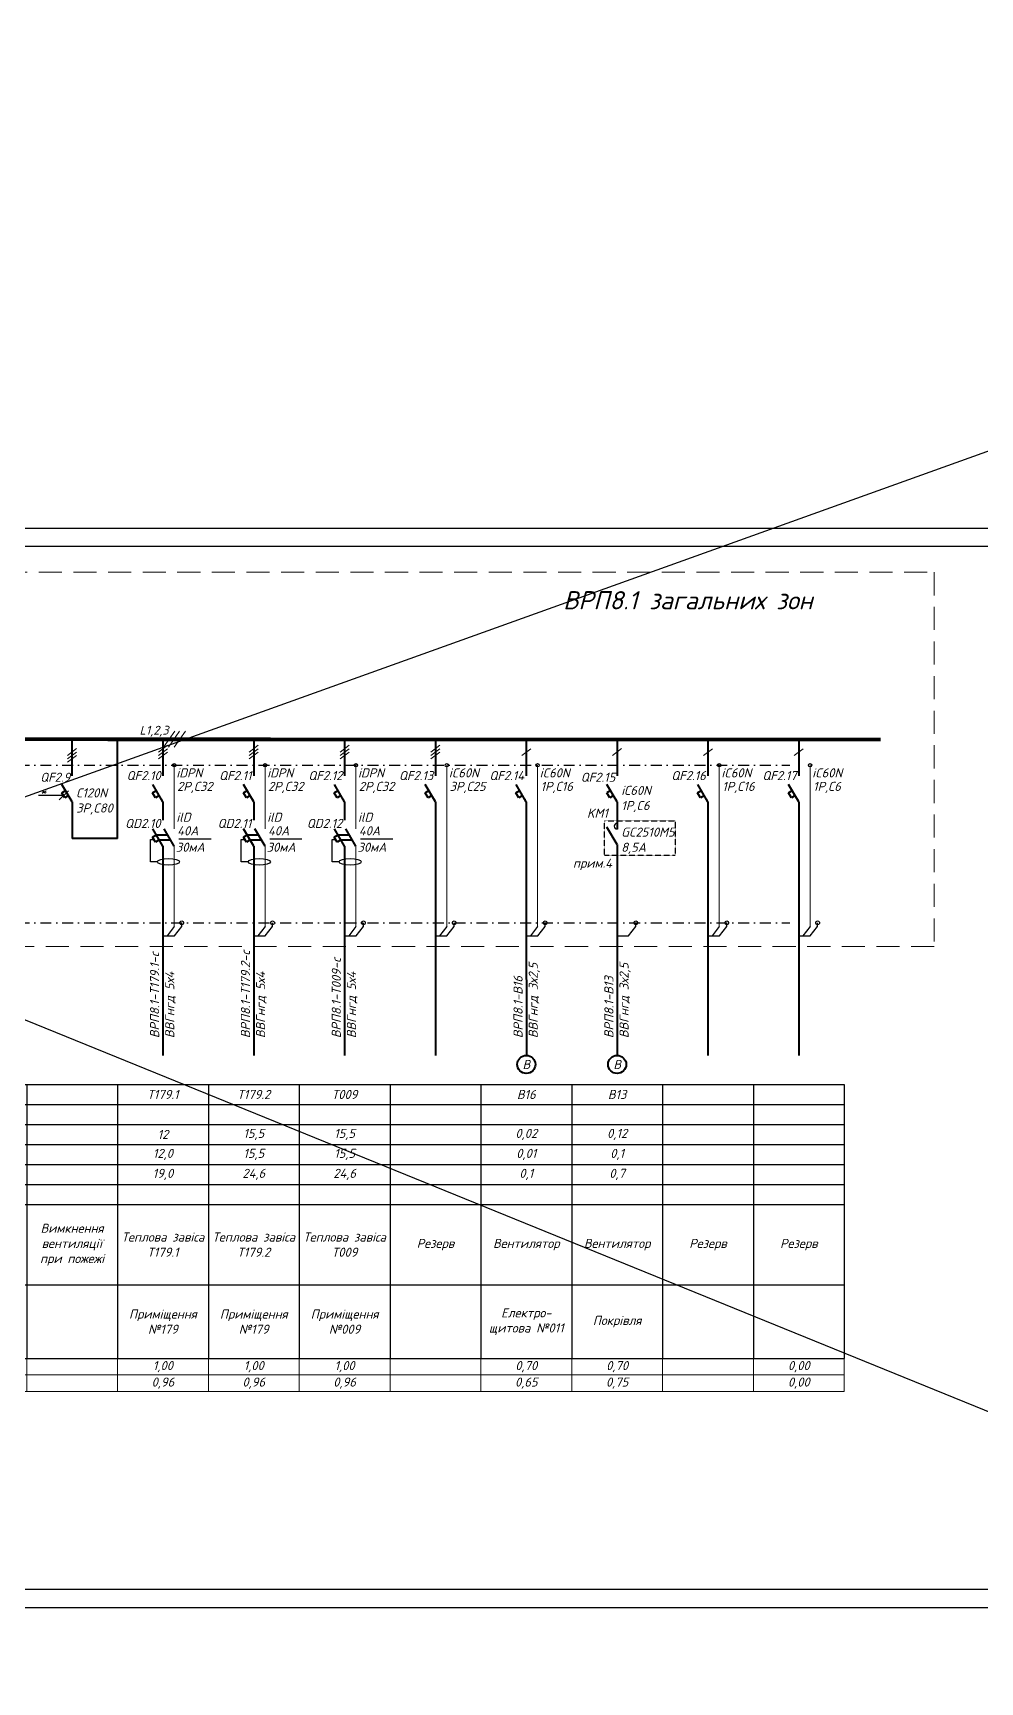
# Model space of a CAD drawing. Header units: millimetres. Extents: x -122434 to 1506205, y -201405 to 386015.
# Drawn here: x 891206 to 917268, y 190693 to 236083 of the extents above; entities that cross this region are included whole.
import ezdxf
from ezdxf.enums import TextEntityAlignment as Align

# ---------------------------------------------------------------- set-up
doc = ezdxf.new("R2010")
doc.units = ezdxf.units.MM
for name, pattern in [('DASHDOTX2', [2, 1, -0.5, 0, -0.5]), ('DASHED', [9.525, 6.35, -3.175]), ('DASHED2', [4.5, 3, -1.5])]:
    doc.linetypes.add(name, pattern=pattern)
doc.layers.get('Defpoints').update_dxf_attribs({"color": 4})
doc.layers.add('Маркування електро ліній', color=7, linetype='Continuous', lineweight=18)
doc.layers.add('Рамка внешняя', color=4, linetype='Continuous', lineweight=30, plot=False)
doc.layers.add('Схема', color=7, linetype='Continuous')
doc.styles.add('GOST 2.304', font='isocpeui.ttf')
doc.styles.add('ICO', font='isocpeui.ttf')
doc.styles.get("Standard").update_dxf_attribs({"font": 'arial.ttf'})
doc.styles.add('ГОСТ 2.304', font='isocpeui.ttf')
doc.dimstyles.new('М150', dxfattribs={"dimscale": 1, "dimtxt": 2.5, "dimasz": 2.5, "dimexe": 0, "dimexo": 2.5, "dimgap": 1, "dimtad": 1, "dimlfac": 150, "dimtxsty": 'Standard', "dimblk": 'OBLIQUE', "dimcen": 2.5, "dimadec": 0, "dimazin": 0, "dimtfac": 1, "dimtmove": 0, "dimatfit": 3, "dimldrblk": 'OBLIQUE', "dimfxl": 1, "dimarcsym": 0})

# ---------------------------------------------------------------- blocks, each defined once
blk = doc.blocks.new('*T167')
at = {"color": 0, "lineweight": -2, "transparency": 16777216}
for p, q in [((0, 0), (4000, 0)), ((0, 0), (0, -7540)), ((4000, 0), (4000, -2750)), ((6500, 0), (6500, -7540)), ((9000, 0), (9000, -7540)), ((11500, 0), (11500, -7540)), ((14000, 0), (14000, -7540)), ((16500, 0), (16500, -7540)), ((19000, 0), (19000, -7540)), ((24000, 0), (24000, -550)), ((26500, 0), (26500, -7540)), ((61500, 0), (61500, -2200)), ((64000, 0), (64000, -7540)), ((66500, 0), (66500, -7540)), ((69000, 0), (69000, -7540)), ((71500, 0), (71500, -7540)), ((74000, 0), (74000, -7540)), ((76500, 0), (76500, -3300)), ((79000, 0), (79000, -7540)), ((0, -550), (21500, -550)), ((21500, -550), (21500, -7540)), ((24000, -550), (81500, -550)), ((29000, -550), (29000, -7540)), ((36500, -550), (36500, -1650)), ((39000, -550), (39000, -1100)), ((41500, -550), (41500, -7540)), ((44000, -550), (44000, -7540)), ((46500, -550), (46500, -1650)), ((51500, -550), (51500, -1650)), ((54000, -550), (54000, -1650)), ((56500, -550), (56500, -1650)), ((59000, -550), (59000, -1650)), ((81500, -550), (81500, -7540)), ((0, -1100), (11500, -1100)), ((14000, -1100), (16500, -1100)), ((19000, -1100), (21500, -1100)), ((24000, -1100), (44000, -1100)), ((24000, -1100), (24000, -2200)), ((46500, -1100), (51500, -1100)), ((49000, -1100), (49000, -1650)), ((54000, -1100), (56500, -1100)), ((59000, -1100), (69000, -1100)), ((79000, -1100), (81500, -1100)), ((0, -1650), (81500, -1650)), ((0, -2200), (29000, -2200)), ((34000, -2200), (39000, -2200)), ((36500, -2200), (36500, -3300)), ((39000, -2200), (39000, -3300)), ((66500, -2200), (81500, -2200)), ((0, -2750), (4000, -2750)), ((34000, -2750), (39000, -2750)), ((61500, -2750), (61500, -7540)), ((79000, -2750), (81500, -2750)), ((0, -3300), (21500, -3300)), ((4000, -3300), (4000, -7540)), ((24000, -3300), (44000, -3300)), ((54000, -3300), (56500, -3300)), ((59000, -3300), (81500, -3300)), ((0, -5515), (21500, -5515)), ((24000, -5515), (44000, -5515)), ((31500, -5515), (31500, -7540)), ((34000, -5515), (34000, -7540)), ((36500, -5515), (36500, -7540)), ((39000, -5515), (39000, -7540)), ((46500, -5515), (46500, -7540)), ((49000, -5515), (49000, -7540)), ((51500, -5515), (51500, -7540)), ((54000, -5515), (81500, -5515)), ((54000, -5515), (54000, -7540)), ((56500, -5515), (56500, -7540)), ((59000, -5515), (59000, -7540)), ((76500, -5515), (76500, -7540)), ((0, -7540), (21500, -7540)), ((24000, -7540), (81500, -7540))]:
    blk.add_line(p, q, dxfattribs=at)
at = {"color": 0, "linetype": 'ByBlock', "lineweight": -2, "transparency": 16777216}
for p, q in [((4000, 0), (81500, 0)), ((21500, 0), (21500, -550)), ((29000, 0), (29000, -550)), ((31500, 0), (31500, -5515)), ((34000, 0), (34000, -5515)), ((36500, 0), (36500, -550)), ((39000, 0), (39000, -550)), ((41500, 0), (41500, -550)), ((44000, 0), (44000, -550)), ((46500, 0), (46500, -550)), ((49000, 0), (49000, -1100)), ((51500, 0), (51500, -550)), ((54000, 0), (54000, -550)), ((56500, 0), (56500, -550)), ((59000, 0), (59000, -550)), ((81500, 0), (81500, -550)), ((21500, -550), (24000, -550)), ((24000, -550), (24000, -1100)), ((11500, -1100), (14000, -1100)), ((16500, -1100), (19000, -1100)), ((21500, -1100), (24000, -1100)), ((39000, -1100), (39000, -2200)), ((44000, -1100), (46500, -1100)), ((51500, -1100), (54000, -1100)), ((56500, -1100), (59000, -1100)), ((69000, -1100), (79000, -1100)), ((36500, -1650), (36500, -2200)), ((46500, -1650), (46500, -5515)), ((49000, -1650), (49000, -5515)), ((51500, -1650), (51500, -5515)), ((54000, -1650), (54000, -5515)), ((56500, -1650), (56500, -5515)), ((59000, -1650), (59000, -5515)), ((24000, -2200), (24000, -7540)), ((29000, -2200), (34000, -2200)), ((39000, -2200), (66500, -2200)), ((61500, -2200), (61500, -2750)), ((4000, -2750), (34000, -2750)), ((4000, -2750), (4000, -3300)), ((39000, -2750), (79000, -2750)), ((21500, -3300), (24000, -3300)), ((36500, -3300), (36500, -5515)), ((39000, -3300), (39000, -5515)), ((44000, -3300), (54000, -3300)), ((56500, -3300), (59000, -3300)), ((76500, -3300), (76500, -5515)), ((21500, -5515), (24000, -5515)), ((44000, -5515), (54000, -5515)), ((21500, -7540), (24000, -7540)), ((21500, -7540), (21500, -8447))]:
    blk.add_line(p, q, dxfattribs=at)
at = {"layer": 'Defpoints', "color": 8, "linetype": 'ByBlock', "lineweight": 0, "transparency": 16777216}
for p, q in [((0, -7540), (0, -8447)), ((4000, -7540), (4000, -8447)), ((6500, -7540), (6500, -8447)), ((9000, -7540), (9000, -8447)), ((11500, -7540), (11500, -8447)), ((14000, -7540), (14000, -8447)), ((16500, -7540), (16500, -8447)), ((19000, -7540), (19000, -8447)), ((24000, -7540), (24000, -8447)), ((26500, -7540), (26500, -8447)), ((29000, -7540), (29000, -8447)), ((31500, -7540), (31500, -8447)), ((34000, -7540), (34000, -8447)), ((36500, -7540), (36500, -8447)), ((39000, -7540), (39000, -8447)), ((41500, -7540), (41500, -8447)), ((44000, -7540), (44000, -8447)), ((46500, -7540), (46500, -8447)), ((49000, -7540), (49000, -8447)), ((51500, -7540), (51500, -8447)), ((54000, -7540), (54000, -8447)), ((56500, -7540), (56500, -8447)), ((59000, -7540), (59000, -8447)), ((61500, -7540), (61500, -8447)), ((64000, -7540), (64000, -8447)), ((66500, -7540), (66500, -8447)), ((69000, -7540), (69000, -8447)), ((71500, -7540), (71500, -8447)), ((74000, -7540), (74000, -8447)), ((76500, -7540), (76500, -8447)), ((79000, -7540), (79000, -8447)), ((81500, -7540), (81500, -8447)), ((0, -7994), (81500, -7994)), ((0, -8447), (81500, -8447))]:
    blk.add_line(p, q, dxfattribs=at)
at = {"color": 0, "transparency": 16777216, "char_height": 250, "attachment_point": 5}
for s, insert, width, style in [('Номер по плану', (2000, -275), 3880, 'ГОСТ 2.304'), ('EK-1', (5250, -275), 2380, 'ГОСТ 2.304'), ('EK-2', (7750, -275), 2380, 'ГОСТ 2.304'), ('EK-3', (10250, -275), 2380, 'ГОСТ 2.304'), ('EK-4', (12750, -275), 2380, 'ГОСТ 2.304'), ('EK-5', (15250, -275), 2380, 'ГОСТ 2.304'), ('EK-6', (17750, -275), 2380, 'ГОСТ 2.304'), ('EK-7', (20250, -275), 2380, 'ГОСТ 2.304'), ('EK-8', (22750, -275), 2380, 'ГОСТ 2.304'), ('Б1', (25250, -275), 2380, 'ГОСТ 2.304'), ('Б2', (27750, -275), 2380, 'ГОСТ 2.304'), ('ЩКО2', (30250, -275), 2380, 'ГОСТ 2.304'), ('ЩО3', (32750, -275), 2380, 'ГОСТ 2.304'), ('ЩЗО3', (35250, -275), 2380, 'ГОСТ 2.304'), ('ЩО4', (37750, -275), 2380, 'ГОСТ 2.304'), ('ЕСК-1', (45250, -275), 2380, 'ГОСТ 2.304'), ('ЕСК-2', (47750, -275), 2380, 'ГОСТ 2.304'), ('ЕСК-1о', (50250, -275), 2380, 'ГОСТ 2.304'), ('ЕСК-2о', (52750, -275), 2380, 'ГОСТ 2.304'), ('Т179.1', (62750, -275), 2380, 'ГОСТ 2.304'), ('Т179.2', (65250, -275), 2380, 'ГОСТ 2.304'), ('Т009 ', (67750, -275), 2380, 'ГОСТ 2.304'), ('В16', (72750, -275), 2380, 'ГОСТ 2.304'), ('В13', (75250, -275), 2380, 'ГОСТ 2.304'), ('Тип', (2000, -825), 3880, 'ГОСТ 2.304'), ('Рвст., кВт', (2000, -1375), 3880, 'ГОСТ 2.304'), ('2,5', (5250, -1375), 2380, 'ГОСТ 2.304'), ('4,0', (7750, -1375), 2380, 'ГОСТ 2.304'), ('4,0', (10250, -1375), 2380, 'ГОСТ 2.304'), ('2,5', (12750, -1375), 2380, 'ГОСТ 2.304'), ('1,5', (15250, -1375), 2380, 'ГОСТ 2.304'), ('2,0', (17750, -1375), 2380, 'ГОСТ 2.304'), ('1,5', (20250, -1375), 2380, 'ГОСТ 2.304'), ('3,0', (22750, -1375), 2380, 'ГОСТ 2.304'), ('2,0', (25250, -1375), 2380, 'ГОСТ 2.304'), ('2,0', (27750, -1375), 2380, 'ГОСТ 2.304'), ('9,5', (30250, -1375), 2380, 'ГОСТ 2.304'), ('3,1', (32750, -1375), 2380, 'ГОСТ 2.304'), ('60', (35250, -1375), 2380, 'GOST 2.304'), ('8.2', (37750, -1375), 2380, 'ГОСТ 2.304'), ('7,5', (45250, -1375), 2380, 'ГОСТ 2.304'), ('7,5', (47750, -1375), 2380, 'ГОСТ 2.304'), ('2,0', (50250, -1375), 2380, 'ГОСТ 2.304'), ('2,0', (52750, -1375), 2380, 'ГОСТ 2.304'), ('12', (62750, -1375), 2380, 'ГОСТ 2.304'), ('15,5', (65250, -1375), 2380, 'ГОСТ 2.304'), ('15,5', (67750, -1375), 2380, 'ГОСТ 2.304'), ('0,02', (72750, -1375), 2380, 'ГОСТ 2.304'), ('0,12', (75250, -1375), 2380, 'ГОСТ 2.304'), ('Рр., кВт', (2000, -1925), 3880, 'ГОСТ 2.304'), ('2,3', (5250, -1925), 2380, 'ГОСТ 2.304'), ('3,6', (7750, -1925), 2380, 'ГОСТ 2.304'), ('3,6', (10250, -1925), 2380, 'ГОСТ 2.304'), ('2,3', (12750, -1925), 2380, 'ГОСТ 2.304'), ('1,4', (15250, -1925), 2380, 'ГОСТ 2.304'), ('1,8', (17750, -1925), 2380, 'ГОСТ 2.304'), ('1,4', (20250, -1925), 2380, 'ГОСТ 2.304'), ('2,4', (22750, -1925), 2380, 'GOST 2.304'), ('1,8', (25250, -1925), 2380, 'ГОСТ 2.304'), ('1,8', (27750, -1925), 2380, 'ГОСТ 2.304'), ('9,5', (30250, -1925), 2380, 'ГОСТ 2.304'), ('2,9', (32750, -1925), 2380, 'ГОСТ 2.304'), ('60,0', (35250, -1925), 2380, 'ГОСТ 2.304'), ('8,2', (37750, -1925), 2380, 'ГОСТ 2.304'), ('7,5', (45250, -1925), 2380, 'ГОСТ 2.304'), ('7,5', (47750, -1925), 2380, 'ГОСТ 2.304'), ('0,0', (50250, -1925), 2380, 'ГОСТ 2.304'), ('0,0', (52750, -1925), 2380, 'ГОСТ 2.304'), ('12,0', (62750, -1925), 2380, 'ГОСТ 2.304'), ('15,5', (65250, -1925), 2380, 'ГОСТ 2.304'), ('15,5', (67750, -1925), 2380, 'ГОСТ 2.304'), ('0,01', (72750, -1925), 2380, 'ГОСТ 2.304'), ('0,1', (75250, -1925), 2380, 'ГОСТ 2.304'), ('Іном.', (2000, -2475), 3880, 'ГОСТ 2.304'), ('11,4', (5250, -2475), 2380, 'ГОСТ 2.304'), ('18,2', (7750, -2475), 2380, 'ГОСТ 2.304'), ('18,2', (10250, -2475), 2380, 'ГОСТ 2.304'), ('11,4', (12750, -2475), 2380, 'ГОСТ 2.304'), ('6,8', (15250, -2475), 2380, 'ГОСТ 2.304'), ('9,1', (17750, -2475), 2380, 'ГОСТ 2.304'), ('6,8', (20250, -2475), 2380, 'ГОСТ 2.304'), ('13,6', (22750, -2475), 2380, 'ГОСТ 2.304'), ('9,1', (25250, -2475), 2380, 'ГОСТ 2.304'), ('9,1', (27750, -2475), 2380, 'ГОСТ 2.304'), ('14,7', (30250, -2475), 2380, 'ГОСТ 2.304'), ('5,2', (32750, -2475), 2380, 'ГОСТ 2.304'), ('99,2', (35250, -2475), 2380, 'ГОСТ 2.304'), ('13,6', (37750, -2475), 2380, 'ГОСТ 2.304'), ('17,0', (45250, -2475), 2380, 'ГОСТ 2.304'), ('17,0', (47750, -2475), 2380, 'ГОСТ 2.304'), ('9,9', (50250, -2475), 2380, 'ГОСТ 2.304'), ('9,9', (52750, -2475), 2380, 'ГОСТ 2.304'), ('19,0', (62750, -2475), 2380, 'ГОСТ 2.304'), ('24,6', (65250, -2475), 2380, 'ГОСТ 2.304'), ('24,6', (67750, -2475), 2380, 'ГОСТ 2.304'), ('0,1', (72750, -2475), 2380, 'ГОСТ 2.304'), ('0,7', (75250, -2475), 2380, 'ГОСТ 2.304'), ('Іп', (2000, -3025), 3880, 'ГОСТ 2.304'), ('Щит кабельного обігріву водостічних лотків', (30250, -4408), 2380, 'ГОСТ 2.304'), ('Системи зовнішнього декоративно- го освітлення (перспектива)', (35250, -4408), 2380, 'ГОСТ 2.304'), ('{\\T0.95;\\C7;Найменування обладнання за планом}', (2000, -4408), 3880, 'ГОСТ 2.304'), ('Конвектори К165, К187', (5250, -4408), 2380, 'ГОСТ 2.304'), ('Конвектори К206.1, К206.2', (7750, -4408), 2380, 'ГОСТ 2.304'), ('Конвектори К206.3, К206.4', (10250, -4408), 2380, 'ГОСТ 2.304'), ('Конвектори К012, К013, К014', (12750, -4408), 2380, 'ГОСТ 2.304'), ('{\\C256;Конвектори К204.1 К204.2}', (22750, -4408), 2380, 'ГОСТ 2.304'), ('Щит освітлення (стадіон)', (37750, -4408), 2380, 'ГОСТ 2.304'), ('Ремонтне освітлення ескалатора 1', (50250, -4408), 2380, 'ГОСТ 2.304'), ('Ремонтне освітлення ескалатора 2', (52750, -4408), 2380, 'ГОСТ 2.304'), ('Вимкнення вентиляції при пожежі', (60250, -4408), 2380, 'ГОСТ 2.304'), ('Теплова завіса Т179.1', (62750, -4408), 2380, 'ГОСТ 2.304'), ('Теплова завіса Т179.2', (65250, -4408), 2380, 'ГОСТ 2.304'), ('Теплова завіса Т009', (67750, -4408), 2380, 'ГОСТ 2.304'), ('Конвектор К011', (15250, -4408), 2380, 'ГОСТ 2.304'), ('Конвектор К204', (17750, -4408), 2380, 'ГОСТ 2.304'), ('Конвектор К205', (20250, -4408), 2380, 'ГОСТ 2.304'), ('Бойлер', (25250, -4408), 2380, 'ГОСТ 2.304'), ('Бойлер', (27750, -4408), 2380, 'ГОСТ 2.304'), ('Щит освітлення', (32750, -4408), 2380, 'ГОСТ 2.304'), ('Резерв', (40250, -4408), 2380, 'ГОСТ 2.304'), ('Ескалатор 1', (45250, -4408), 2380, 'ГОСТ 2.304'), ('Ескалатор 2', (47750, -4408), 2380, 'ГОСТ 2.304'), ('Резерв', (55250, -4408), 2380, 'ГОСТ 2.304'), ('Резерв', (57750, -4408), 2380, 'ГОСТ 2.304'), ('Резерв', (70250, -4408), 2380, 'ГОСТ 2.304'), ('Вентилятор', (72750, -4408), 2380, 'ГОСТ 2.304'), ('Вентилятор', (75250, -4408), 2380, 'ГОСТ 2.304'), ('Резерв', (77750, -4408), 2380, 'ГОСТ 2.304'), ('Резерв', (80250, -4408), 2380, 'ГОСТ 2.304'), ('Приміщення №165, №187', (5250, -6528), 2380, 'ГОСТ 2.304'), ('Сходова клітка №206', (7750, -6528), 2380, 'ГОСТ 2.304'), ('Сходова клітка №206', (10250, -6528), 2380, 'ГОСТ 2.304'), ('Приміщення №012, №013, №014', (12750, -6528), 2380, 'ГОСТ 2.304'), ('Приміщення №011', (15250, -6528), 2380, 'ГОСТ 2.304'), ('Сходова клітка №204', (17750, -6528), 2380, 'ГОСТ 2.304'), ('Сходова клітка №205', (20250, -6528), 2380, 'ГОСТ 2.304'), ('Сходова клітка №204, сходова клітка С1', (22750, -6528), 2380, 'ГОСТ 2.304'), ('Приміщення №012', (25250, -6528), 2380, 'ГОСТ 2.304'), ('Приміщення №166', (27750, -6528), 2380, 'ГОСТ 2.304'), ('Електро- щитова №011', (30250, -6528), 2380, 'ГОСТ 2.304'), ('Електро- щитова №011', (32750, -6528), 2380, 'ГОСТ 2.304'), ('Електро- щитова №011', (35250, -6528), 2380, 'ГОСТ 2.304'), ('Приміщення №302', (37750, -6528), 2380, 'ГОСТ 2.304'), ('Приміщення №177', (45250, -6528), 2380, 'ГОСТ 2.304'), ('Приміщення №177', (47750, -6528), 2380, 'ГОСТ 2.304'), ('Приміщення №177', (50250, -6528), 2380, 'ГОСТ 2.304'), ('Приміщення №177', (52750, -6528), 2380, 'ГОСТ 2.304'), ('Приміщення №179', (62750, -6528), 2380, 'ГОСТ 2.304'), ('Приміщення №179', (65250, -6528), 2380, 'ГОСТ 2.304'), ('Приміщення №009', (67750, -6528), 2380, 'ГОСТ 2.304'), ('Електро- щитова №011', (72750, -6528), 2380, 'ГОСТ 2.304'), ('{\\T0.95;\\C7;Місце встановлення}', (2000, -6528), 3880, 'ГОСТ 2.304'), ('Покрівля', (75250, -6528), 2380, 'ГОСТ 2.304')]:
    blk.add_mtext(s, dxfattribs=dict(at, insert=insert, width=width, style=style))
at = {"color": 7, "true_color": 0xffffff, "transparency": 16777216, "char_height": 250, "attachment_point": 5}
for s, insert, width, style in [('Кп', (2000, -7767), 3880, 'ГОСТ 2.304'), ('0,90', (5250, -7767), 2380, 'ГОСТ 2.304'), ('0,90', (7750, -7767), 2380, 'ГОСТ 2.304'), ('0,90', (10250, -7767), 2380, 'ГОСТ 2.304'), ('0,90', (12750, -7767), 2380, 'ГОСТ 2.304'), ('0,90', (15250, -7767), 2380, 'ГОСТ 2.304'), ('0,90', (17750, -7767), 2380, 'ГОСТ 2.304'), ('0,90', (20250, -7767), 2380, 'ГОСТ 2.304'), ('0,80', (22750, -7767), 2380, 'ГОСТ 2.304'), ('0,90', (25250, -7767), 2380, 'ГОСТ 2.304'), ('0,90', (27750, -7767), 2380, 'ГОСТ 2.304'), ('1,00', (30250, -7767), 2380, 'ГОСТ 2.304'), ('0,92', (32750, -7767), 2380, 'ГОСТ 2.304'), ('1', (35250, -7767), 2380, 'GOST 2.304'), ('1', (37750, -7767), 2380, 'GOST 2.304'), ('1,00', (45250, -7767), 2380, 'ГОСТ 2.304'), ('1,00', (47750, -7767), 2380, 'ГОСТ 2.304'), ('0,00', (50250, -7767), 2380, 'ГОСТ 2.304'), ('0,00', (52750, -7767), 2380, 'ГОСТ 2.304'), ('1,00', (62750, -7767), 2380, 'ГОСТ 2.304'), ('1,00', (65250, -7767), 2380, 'ГОСТ 2.304'), ('1,00', (67750, -7767), 2380, 'ГОСТ 2.304'), ('0,70', (72750, -7767), 2380, 'ГОСТ 2.304'), ('0,70', (75250, -7767), 2380, 'ГОСТ 2.304'), ('0,00', (80250, -7767), 2380, 'ГОСТ 2.304'), ('cos ф', (2000, -8220), 3880, 'ГОСТ 2.304'), ('1,00', (5250, -8220), 2380, 'ГОСТ 2.304'), ('1,00', (7750, -8220), 2380, 'ГОСТ 2.304'), ('1,00', (10250, -8220), 2380, 'ГОСТ 2.304'), ('1,00', (12750, -8220), 2380, 'ГОСТ 2.304'), ('1,00', (15250, -8220), 2380, 'ГОСТ 2.304'), ('1,00', (17750, -8220), 2380, 'ГОСТ 2.304'), ('1,00', (20250, -8220), 2380, 'ГОСТ 2.304'), ('1,00', (22750, -8220), 2380, 'ГОСТ 2.304'), ('1,00', (25250, -8220), 2380, 'ГОСТ 2.304'), ('1,00', (27750, -8220), 2380, 'ГОСТ 2.304'), ('0,98', (30250, -8220), 2380, 'ГОСТ 2.304'), ('0,90', (32750, -8220), 2380, 'ГОСТ 2.304'), ('0,92', (35250, -8220), 2380, 'GOST 2.304'), ('0,92', (37750, -8220), 2380, 'GOST 2.304'), ('0,67', (45250, -8220), 2380, 'ГОСТ 2.304'), ('0,67', (47750, -8220), 2380, 'ГОСТ 2.304'), ('0,92', (50250, -8220), 2380, 'ГОСТ 2.304'), ('0,92', (52750, -8220), 2380, 'ГОСТ 2.304'), ('0,96', (62750, -8220), 2380, 'ГОСТ 2.304'), ('0,96', (65250, -8220), 2380, 'ГОСТ 2.304'), ('0,96', (67750, -8220), 2380, 'ГОСТ 2.304'), ('0,65', (72750, -8220), 2380, 'ГОСТ 2.304'), ('0,75', (75250, -8220), 2380, 'ГОСТ 2.304'), ('0,00', (80250, -8220), 2380, 'ГОСТ 2.304')]:
    blk.add_mtext(s, dxfattribs=dict(at, insert=insert, width=width, style=style))
blk = doc.blocks.new('_Oblique')
at = {"color": 0, "linetype": 'ByBlock', "lineweight": -2}
blk.add_line((-0.5, -0.5), (0.5, 0.5), dxfattribs=at)
blk = doc.blocks.new('*U162')
at = {"color": 0, "lineweight": 40}
for p, q in [((0, 0), (0, -1005)), ((0, -1720), (-280, -1240)), ((-284, -1468), (-180, -1408)), ((-204, -1607), (-284, -1468)), ((-100, -1547), (-204, -1607)), ((-284, -2690), (-180, -2630)), ((-204, -2828), (-284, -2690)), ((0, -2941), (-280, -2461)), ((-181, -2631), (130, -2631)), ((311, -2941), (31, -2461)), ((-100, -2768), (-204, -2828)), ((-100, -2768), (210, -2768))]:
    blk.add_line(p, q, dxfattribs=at)
at = {"color": 0, "lineweight": 13}
for p, q in [((-124, -348), (124, -163)), ((-124, -441), (124, -256)), ((-124, -533), (124, -348))]:
    blk.add_line(p, q, dxfattribs=at)
at = {"color": 0, "lineweight": 9}
for p, q in [((311, -711), (311, -1240)), ((311, -1240), (311, -1720)), ((311, -2461), (311, -1720)), ((311, -5151), (311, -2941))]:
    blk.add_line(p, q, dxfattribs=at)
at = {"lineweight": 40}
for p, q in [((0, -1720), (0, -2226)), ((0, -2941), (0, -4529))]:
    blk.add_line(p, q, dxfattribs=at)
blk.add_line((439, -2733), (1325, -2733))
at = {"color": 0}
blk.add_lwpolyline([(-151, -3371), (-346, -3371), (-346, -2759), (-244, -2759)], dxfattribs=at)
blk.add_circle((311, -711), 46.3, dxfattribs=at)
blk.add_ellipse((153, -3371), major_axis=(-304, 0), ratio=0.29336, dxfattribs=at)
at = {"color": 0, "lineweight": 40}
blk.add_point((-37, -1659), dxfattribs=at)
at = {"style": 'ГОСТ 2.304'}
for tag, p in [('QF', (-61, -997)), ('Q', (-66, -2313))]:
    blk.add_attdef(tag, text='', height=250, dxfattribs=at).set_placement(p, align=Align.MIDDLE_RIGHT)
at = {"lineweight": 50, "style": 'ГОСТ 2.304'}
for tag, p in [('ТYPE', (369, -1046)), ('CURRENT', (391, -1419)), ('Q_ТYPE', (369, -2267)), ('Q_CURRENT', (391, -2641)), ('QD_CURRENT', (355, -3093))]:
    blk.add_attdef(tag, p, '', height=250, dxfattribs=at)
blk = doc.blocks.new('*U160')
at = {"color": 0, "lineweight": 40}
for p, q in [((0, 0), (0, -1005)), ((0, -1720), (-280, -1240)), ((-284, -1468), (-180, -1408)), ((-204, -1607), (-284, -1468)), ((-100, -1547), (-204, -1607))]:
    blk.add_line(p, q, dxfattribs=at)
at = {"color": 0, "lineweight": 13}
for p, q in [((-124, -348), (124, -163)), ((-124, -441), (124, -256)), ((-124, -533), (124, -348))]:
    blk.add_line(p, q, dxfattribs=at)
at = {"color": 0, "lineweight": 9}
for p, q in [((311, -711), (311, -1240)), ((311, -1240), (311, -1720)), ((311, -2461), (311, -1720)), ((311, -2941), (311, -2461)), ((311, -5151), (311, -2941))]:
    blk.add_line(p, q, dxfattribs=at)
at = {"lineweight": 40}
for p, q in [((0, -1720), (0, -2226)), ((0, -2226), (0, -2941)), ((0, -2941), (0, -4529))]:
    blk.add_line(p, q, dxfattribs=at)
at = {"color": 0}
blk.add_circle((311, -711), 46.3, dxfattribs=at)
at = {"color": 0, "lineweight": 40}
blk.add_point((-37, -1659), dxfattribs=at)
at = {"style": 'ГОСТ 2.304'}
blk.add_attdef('QF', text='', height=250, dxfattribs=at).set_placement((-61, -997), align=Align.MIDDLE_RIGHT)
at = {"lineweight": 50, "style": 'ГОСТ 2.304'}
for tag, p in [('ТYPE', (369, -1046)), ('CURRENT', (391, -1419))]:
    blk.add_attdef(tag, p, '', height=250, dxfattribs=at)
blk = doc.blocks.new('*U161')
at = {"color": 0, "lineweight": 40}
for p, q in [((0, 0), (0, -1005)), ((0, -1720), (-280, -1240)), ((-284, -1468), (-180, -1408)), ((-204, -1607), (-284, -1468)), ((-100, -1547), (-204, -1607))]:
    blk.add_line(p, q, dxfattribs=at)
at = {"color": 0, "lineweight": 13}
blk.add_line((-124, -441), (124, -256), dxfattribs=at)
at = {"color": 0, "lineweight": 9}
for p, q in [((311, -711), (311, -1240)), ((311, -1240), (311, -1720)), ((311, -2461), (311, -1720)), ((311, -2941), (311, -2461)), ((311, -5151), (311, -2941))]:
    blk.add_line(p, q, dxfattribs=at)
at = {"lineweight": 40}
for p, q in [((0, -1720), (0, -2226)), ((0, -2226), (0, -2941)), ((0, -2941), (0, -4529))]:
    blk.add_line(p, q, dxfattribs=at)
at = {"color": 0}
blk.add_circle((311, -711), 46.3, dxfattribs=at)
at = {"color": 0, "lineweight": 40}
blk.add_point((-37, -1659), dxfattribs=at)
at = {"style": 'ГОСТ 2.304'}
blk.add_attdef('QF', text='', height=250, dxfattribs=at).set_placement((-61, -997), align=Align.MIDDLE_RIGHT)
at = {"lineweight": 50, "style": 'ГОСТ 2.304'}
for tag, p in [('ТYPE', (369, -1046)), ('CURRENT', (391, -1419))]:
    blk.add_attdef(tag, p, '', height=250, dxfattribs=at)
blk = doc.blocks.new('A4x5')
at = {"lineweight": 30, "ltscale": 100}
blk.add_lwpolyline([(-103000, 500), (-500, 500), (-500, 29200), (-103000, 29200)], close=True, dxfattribs=at)
at = {"layer": 'Рамка внешняя', "ltscale": 100}
blk.add_lwpolyline([(-105000, 0), (0, 0), (0, 29700), (-105000, 29700)], close=True, dxfattribs=at)

msp = doc.modelspace()

# ---------------------------------------------------------------- linework, layer by layer
at = {"color": 0, "lineweight": 40}
for p, q in [((893536, 213915), (893536, 216639)), ((907282, 216639), (907282, 215635)), ((891998, 215171), (892102, 215231)), ((892078, 215033), (891998, 215171)), ((892282, 214920), (892002, 215400)), ((907102, 215231), (906998, 215171)), ((907078, 215033), (906998, 215171)), ((907282, 214920), (907002, 215400)), ((892182, 215093), (892078, 215033)), ((892282, 214920), (892282, 213915)), ((907182, 215093), (907078, 215033)), ((893536, 213915), (892282, 213915)), ((907282, 213742), (907002, 214222))]:
    msp.add_line(p, q, dxfattribs=at)
at = {"lineweight": 15, "ltscale": 300}
for p, q in [((895108, 216866), (894802, 216429)), ((895242, 216866), (894937, 216429)), ((895399, 216866), (895093, 216429))]:
    msp.add_line(p, q, dxfattribs=at)
at = {"color": 0, "lineweight": 13}
for p, q in [((892158, 216199), (892406, 216384)), ((892158, 216106), (892406, 216291)), ((892158, 216013), (892406, 216199)), ((907158, 216199), (907406, 216384))]:
    msp.add_line(p, q, dxfattribs=at)
at = {"color": 0, "linetype": 'DASHDOTX2', "ltscale": 300}
msp.add_line((836801, 215928), (912032, 215928), dxfattribs=at)
at = {"lineweight": 40}
for p, q in [((907282, 214920), (907282, 214413)), ((907282, 214413), (907282, 214166)), ((907282, 213742), (907282, 213698)), ((907282, 213742), (907282, 212956)), ((907282, 213698), (907282, 212110)), ((904782, 212110), (904788, 207940)), ((907282, 212110), (907285, 207940)), ((909782, 212110), (909782, 207940))]:
    msp.add_line(p, q, dxfattribs=at)
at = {"lineweight": 40, "ltscale": 300}
for p, q in [((894782, 212110), (894782, 207940)), ((897282, 212110), (897282, 207940)), ((899782, 212110), (899782, 207940)), ((902282, 212110), (902282, 207940)), ((912282, 212110), (912282, 207940))]:
    msp.add_line(p, q, dxfattribs=at)
at = {"linetype": 'DASHDOTX2', "ltscale": 300}
msp.add_line((836801, 211589), (912032, 211589), dxfattribs=at)
at = {"color": 0, "ltscale": 300}
for p, q in [((895299, 211489), (895299, 211589)), ((897799, 211489), (897799, 211589)), ((900299, 211489), (900299, 211589)), ((902799, 211489), (902799, 211589)), ((912799, 211489), (912799, 211589)), ((894773, 211229), (895097, 211229)), ((895093, 211488), (894896, 211229)), ((895097, 211229), (895299, 211489)), ((897273, 211229), (897597, 211229)), ((897593, 211488), (897396, 211229)), ((897597, 211229), (897799, 211489)), ((899773, 211229), (900097, 211229)), ((900093, 211488), (899896, 211229)), ((900097, 211229), (900299, 211489)), ((902273, 211229), (902597, 211229)), ((902593, 211488), (902396, 211229)), ((902597, 211229), (902799, 211489)), ((905093, 211488), (904896, 211229)), ((910093, 211488), (909896, 211229)), ((912273, 211229), (912597, 211229)), ((912593, 211488), (912396, 211229)), ((912597, 211229), (912799, 211489))]:
    msp.add_line(p, q, dxfattribs=at)
at = {"color": 0}
for p, q in [((905299, 211489), (905299, 211589)), ((907799, 211489), (907799, 211589)), ((910299, 211489), (910299, 211589)), ((904773, 211229), (905097, 211229)), ((905097, 211229), (905299, 211489)), ((907273, 211229), (907597, 211229)), ((907597, 211229), (907799, 211489)), ((909773, 211229), (910097, 211229)), ((910097, 211229), (910299, 211489))]:
    msp.add_line(p, q, dxfattribs=at)
at = {"color": 1}
for points in [[(824194, 236083), (935815, 190693)], [(943331, 233846), (825793, 191652)]]:
    msp.add_lwpolyline(points, dxfattribs=at)
at = {"linetype": 'DASHED', "lineweight": 18, "ltscale": 100}
msp.add_lwpolyline([(836122, 221238), (916007, 221238), (916007, 210940), (836122, 210940)], close=True, dxfattribs=at)
at = {"color": 0, "lineweight": 40, "ltscale": 100, "const_width": 100}
for points in [[(876032, 216639), (897746, 216647)], [(893257, 216639), (914532, 216639)]]:
    msp.add_lwpolyline(points, dxfattribs=at)
at = {"color": 0, "lineweight": 40}
msp.add_lwpolyline([(892282, 215635), (892282, 216639)], dxfattribs=at)
at = {"linetype": 'DASHED2', "lineweight": 25}
msp.add_lwpolyline([(906936, 214401), (908876, 214401), (908876, 213439), (906936, 213439)], close=True, dxfattribs=at)
at = {"color": 0}
for centre in [(895299, 211589), (897799, 211589), (900299, 211589), (902799, 211589), (905299, 211589), (907799, 211589), (910299, 211589), (912799, 211589)]:
    msp.add_circle(centre, 51.8, dxfattribs=at)
at = {"color": 0, "lineweight": 40}
for centre in [(904782, 207691), (907282, 207691)]:
    msp.add_circle(centre, 249, dxfattribs=at)
at = {"lineweight": 30}
msp.add_arc((907282, 214249), 82.8, 90, 270, dxfattribs=at)
at = {"color": 0, "lineweight": 40}
msp.add_point((907245, 214981), dxfattribs=at)

# ---------------------------------------------------------------- block references
at = {"color": 30, "lineweight": 50, "true_color": 0xf26722}
msp.add_blockref('A4x5', (934032, 192747), dxfattribs=at)
at = {"lineweight": 50}
for name, p, values in [('*U162', (894782, 216639), {'QF': 'QF2.10', 'ТYPE': 'iDPN', 'CURRENT': '2P,С32', 'Q': 'QD2.10', 'Q_ТYPE': 'ilD', 'Q_CURRENT': '40A', 'QD_CURRENT': '30мА'}), ('*U162', (897282, 216639), {'QF': 'QF2.11', 'ТYPE': 'iDPN', 'CURRENT': '2P,С32', 'Q': 'QD2.11', 'Q_ТYPE': 'ilD', 'Q_CURRENT': '40A', 'QD_CURRENT': '30мА'}), ('*U162', (899782, 216639), {'QF': 'QF2.12', 'ТYPE': 'iDPN', 'CURRENT': '2P,С32', 'Q': 'QD2.12', 'Q_ТYPE': 'ilD', 'Q_CURRENT': '40A', 'QD_CURRENT': '30мА'}), ('*U160', (902282, 216639), {'QF': 'QF2.13', 'ТYPE': 'iC60N', 'CURRENT': '3P,С25'}), ('*U161', (904782, 216639), {'QF': 'QF2.14', 'ТYPE': 'iC60N', 'CURRENT': '1P,С16'}), ('*U161', (909782, 216639), {'QF': 'QF2.16', 'ТYPE': 'iC60N', 'CURRENT': '1P,С16'}), ('*U161', (912282, 216639), {'QF': 'QF2.17', 'ТYPE': 'iC60N', 'CURRENT': '1P,С6'})]:
    msp.add_blockref(name, p, dxfattribs=at).add_auto_attribs(values)
msp.add_blockref('*T167', (832032, 207140))

# ---------------------------------------------------------------- texts
at = {"color": 0, "lineweight": 40, "style": 'GOST 2.304'}
for s, height, p in [('ВРП8.1 загальних зон', 500, (905797, 220219)), ('*', 250, (891401, 215089)), ('KM1', 250, (906453, 214483)), ('прим.4', 250, (906066, 213107))]:
    msp.add_text(s, height=height, dxfattribs=at).set_placement(p)
at = {"color": 0, "lineweight": 9, "style": 'ICO'}
msp.add_text('L1,2,3', height=243.1, dxfattribs=at).set_placement((894138, 216770))
at = {"lineweight": 18, "style": 'GOST 2.304'}
for p in [(904783, 207691), (907283, 207691)]:
    msp.add_text('В', height=250, dxfattribs=at).set_placement(p, align=Align.MIDDLE_CENTER)
at = {"color": 7, "linetype": 'Continuous', "char_height": 250, "width": 4000, "attachment_point": 4, "style": 'ГОСТ 2.304'}
for s, insert in [('{\\C256;С120N\\P3P,C80}', (892396, 214929, 0)), ('{\\C256;iС60N\\P1P,C6}', (907396, 214998, 0))]:
    msp.add_mtext(s, dxfattribs=dict(at, insert=insert))
at = {"color": 7, "linetype": 'Continuous', "char_height": 250, "width": 4000, "attachment_point": 4, "rotation": 90, "style": 'ГОСТ 2.304'}
for s, insert in [('{\\C256;ВРП8.1-Т179.1-c\\P\\pt3000;ВВГнгд 5х4}', (894782, 208415)), ('{\\C256;ВРП8.1-Т179.2-c\\P\\pt3000;ВВГнгд 5х4}', (897282, 208415)), ('{\\C256;ВРП8.1-Т009-c\\P\\pt3000;ВВГнгд 5х4}', (899782, 208415)), ('{\\C256;ВРП8.1-В16\\PВВГнгд 3х2,5}', (904793, 208415)), ('{\\C256;ВРП8.1-В13\\PВВГнгд 3х2,5}', (907293, 208415))]:
    msp.add_mtext(s, dxfattribs=dict(at, insert=insert))
at = {"style": 'ГОСТ 2.304'}
for tag, p in [('QF2.9', (892230, 215596)), ('QF2.15', (907230, 215596))]:
    msp.add_attdef(tag, text='QF', height=250, dxfattribs=at).set_placement(p, align=Align.MIDDLE_RIGHT)
at = {"layer": 'Схема', "color": 0, "linetype": 'Continuous', "insert": (907394, 213849), "char_height": 250, "width": 4000, "attachment_point": 4, "style": 'ГОСТ 2.304'}
msp.add_mtext('GC2510M5 \\P8,5A', dxfattribs=at)

# ---------------------------------------------------------------- leaders
at = {"layer": 'Маркування електро ліній'}
msp.add_leader([(892054, 215098), (891358, 215098)], dimstyle='М150', override={"dimasz": 250, "dimtad": 0}, dxfattribs=at)

doc.saveas('drawing.dxf')
